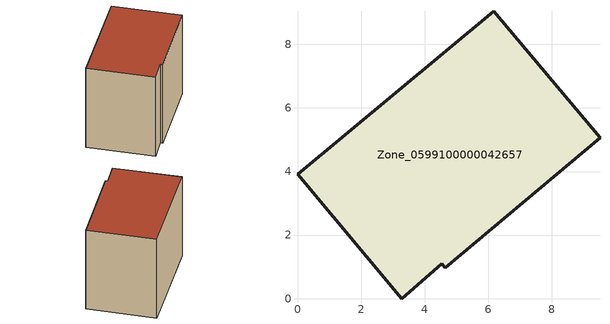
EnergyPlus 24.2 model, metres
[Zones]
Zone_0599100000042657
 floor ground (C_G): 4.54,1.09 3.28,0 0,3.92 6.18,9.04 9.52,5.06 4.65,0.97 z0
 wall outside (C_F): 6.18,9.04 0,3.92 3.28,0 4.54,1.09 4.65,0.97 9.52,5.06 6.18,9.04 z0:6.85
 roof outside (C_R): 4.65,0.97 9.52,5.06 6.18,9.04 0,3.92 3.28,0 4.54,1.09 z6.85
[BUILDING]
Pand.0599100000042657: North Axis=0; Terrain=City; Loads Convergence Tolerance Value=0.04; Temperature Convergence Tolerance Value=0.4; Solar Distribution=FullExterior; Maximum Number of Warmup Days=25; Minimum Number of Warmup Days=1
[Site:Location]
Rotterdam.The.Hague.AP_ZH_NLD Design_Conditions: Latitude=51.96; Longitude=4.45; Time Zone=1; Elevation=-4.5
[SITE:GROUNDTEMPERATURE:BUILDINGSURFACE]
18, 18, 18, 18, 18, 18, 18, 18, 18, 18, 18, 18
[MATERIAL] Thermal Absorptance=0.9; Solar Absorptance=0.7; Visible Absorptance=0.7
Name | Roughness | Thickness | Conductivity | Density | Specific Heat
G.TC.1946 | MediumSmooth | 0.15 | 1 | 540 | 1210
F.TC.1946 | Rough | 0.3 | 0.857143 | 1920 | 840
R.TC.1946 | MediumRough | 0.2 | 0.909091 | 1500 | 1000
[CONSTRUCTION]
C_G: G.TC.1946
C_F: F.TC.1946
C_R: R.TC.1946
[ZONE]
Zone_0599100000042657: Type=1; Multiplier=1; Ceiling Height=Autocalculate; Volume=Autocalculate; Floor Area=autocalculate; Part of Total Floor Area=Yes
[ZONEINFILTRATION:DESIGNFLOWRATE]
Infil_Zone_0599100000042657: Zone or ZoneList or Space or SpaceList=Zone_0599100000042657; Schedule=AlwaysOn; Design Flow Rate Calculation Method=Flow/Area; Flow Rate per Floor Area=0.003; Constant Term Coefficient=1; Temperature Term Coefficient=0; Velocity Term Coefficient=0; Velocity Squared Term Coefficient=0
[HVACTEMPLATE:ZONE:IDEALLOADSAIRSYSTEM]
Zone_0599100000042657: Maximum Heating Supply Air Temperature=50; Minimum Cooling Supply Air Temperature=13; Maximum Heating Supply Air Humidity Ratio=0.0156; Minimum Cooling Supply Air Humidity Ratio=0.0077; Heating Limit=NoLimit; Cooling Limit=NoLimit; Dehumidification Control Type=ConstantSensibleHeatRatio; Cooling Sensible Heat Ratio=0.7; Dehumidification Setpoint=60; Humidification Control Type=None; Humidification Setpoint=30; Outdoor Air Method=None; Outdoor Air Flow Rate per Person=0.00944; Outdoor Air Flow Rate per Zone Floor Area=0; Outdoor Air Flow Rate per Zone=0; Demand Controlled Ventilation Type=None; Outdoor Air Economizer Type=NoEconomizer; Heat Recovery Type=None; Sensible Heat Recovery Effectiveness=0.7; Latent Heat Recovery Effectiveness=0.65
[ZONECONTROL:THERMOSTAT]
ThermostatControl_Zone_0599100000042657: Zone or ZoneList=Zone_0599100000042657; Control Type Schedule=DualSetpointControlType; Control 1=Thermostat_Zone_0599100000042657; Temperature Difference Between Cutout And Setpoint=0
[THERMOSTATSETPOINT:DUALSETPOINT]
Thermostat_Zone_0599100000042657: Heating Setpoint Temperature Schedule=HeatingSetpoint_Zone_0599100000042657; Cooling Setpoint Temperature Schedule=CoolingSetpoint_Zone_0599100000042657
[SCHEDULE:COMPACT]
HeatingSetpoint_Zone_0599100000042657: Through: 12/31, For: AllDays, Until: 24:00, 21
CoolingSetpoint_Zone_0599100000042657: Through: 12/31, For: AllDays, Until: 24:00, 24
DualSetpointControlType: Through: 12/31, For: AllDays, Until: 24:00, 4
AlwaysOn: Through: 12/31, For: AllDays, Until: 24:00, 1
